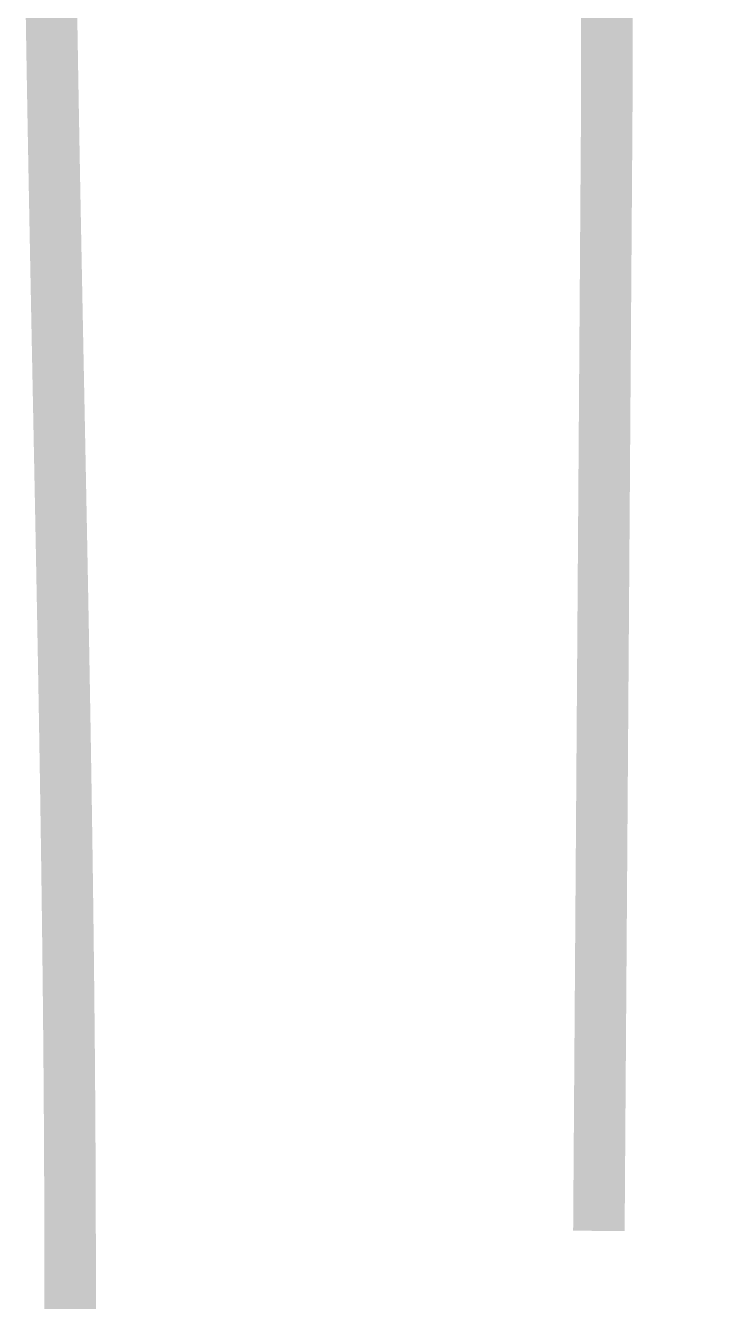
# Model space of a CAD drawing. Header units: inches. Extents: x -1574 to 492, y -294 to 234.
# Drawn here: x -737.935 to -736.224, y -162.835 to -159.74 of the extents above; entities that cross this region are included whole.
import ezdxf

# ---------------------------------------------------------------- set-up
doc = ezdxf.new("R2010")
doc.units = ezdxf.units.IN
doc.header["$MEASUREMENT"] = 0
doc.layers.add('EXTERIOR ELEC EQUIP', color=190, linetype='Continuous')

msp = doc.modelspace()

# ---------------------------------------------------------------- linework, layer by layer
at = {"layer": 'EXTERIOR ELEC EQUIP', "const_width": 0.125}
msp.add_lwpolyline([(-736.28635, -153.48767), (-736.3013, -153.64345), (-736.34724, -154.17675), (-736.38877, -154.7218), (-736.42545, -155.27684), (-736.45683, -155.84012), (-736.48248, -156.40985), (-736.50196, -156.98429), (-736.51482, -157.56166), (-736.52114, -158.14156), (-736.52305, -158.72895), (-736.5232, -159.33015), (-736.52423, -159.95148), (-736.54331, -162.66378)], dxfattribs=at)
at = {"layer": 'EXTERIOR ELEC EQUIP', "color": 60, "const_width": 0.125}
msp.add_lwpolyline([(-737.827, -162.89772), (-737.827, -162.89611), (-737.82699, -162.8945), (-737.82699, -162.8929), (-737.82699, -162.89129), (-737.82698, -162.88968), (-737.82698, -162.88807), (-737.82698, -162.88646), (-737.82697, -162.88485), (-737.82697, -162.88324), (-737.82697, -162.88163), (-737.82696, -162.88002), (-737.82696, -162.87841), (-737.82696, -162.87681), (-737.82695, -162.8752), (-737.82695, -162.87359), (-737.82695, -162.87198), (-737.82694, -162.87037), (-737.82694, -162.86876), (-737.82694, -162.86715), (-737.82694, -162.86555), (-737.82693, -162.86394), (-737.82693, -162.86233), (-737.82693, -162.86072), (-737.82693, -162.85911), (-737.82692, -162.8575), (-737.82692, -162.8559), (-737.82692, -162.85429), (-737.82692, -162.85268), (-737.82691, -162.85107), (-737.82691, -162.84946), (-737.82691, -162.84786), (-737.82691, -162.84625), (-737.82691, -162.84464), (-737.8269, -162.84303), (-737.8269, -162.84142), (-737.8269, -162.83982), (-737.8269, -162.83821), (-737.8269, -162.8366), (-737.82689, -162.83499), (-737.82689, -162.83338), (-737.82689, -162.83178), (-737.82689, -162.83017), (-737.82689, -162.82856), (-737.82689, -162.82695), (-737.82688, -162.82535), (-737.82688, -162.82374), (-737.82688, -162.82213), (-737.82688, -162.82052), (-737.82688, -162.81892), (-737.82688, -162.81731), (-737.82688, -162.8157), (-737.82687, -162.8141), (-737.82687, -162.81249), (-737.82687, -162.81088), (-737.82687, -162.80927), (-737.82687, -162.80767), (-737.82687, -162.80606), (-737.82687, -162.80445), (-737.82687, -162.80285), (-737.82687, -162.80124), (-737.82687, -162.79963), (-737.82687, -162.79803), (-737.82686, -162.79642), (-737.82686, -162.79481), (-737.82686, -162.79321), (-737.82686, -162.7916), (-737.82686, -162.78999), (-737.82686, -162.78839), (-737.82686, -162.78678), (-737.82686, -162.78517), (-737.82686, -162.78357), (-737.82686, -162.78196), (-737.82686, -162.78035), (-737.82686, -162.77875), (-737.82686, -162.77714), (-737.82686, -162.77554), (-737.82686, -162.77393), (-737.82686, -162.77232), (-737.82686, -162.77072), (-737.82686, -162.76911), (-737.82686, -162.7675), (-737.82686, -162.7659), (-737.82686, -162.76429), (-737.82686, -162.76269), (-737.82686, -162.76108), (-737.82686, -162.75948), (-737.82686, -162.75787), (-737.82686, -162.75626), (-737.82686, -162.75466), (-737.82686, -162.75305), (-737.82687, -162.75145), (-737.82687, -162.74984), (-737.82687, -162.74824), (-737.82687, -162.74663), (-737.82687, -162.74502), (-737.82687, -162.74342), (-737.82687, -162.74181), (-737.82687, -162.74021), (-737.82687, -162.7386), (-737.82687, -162.737), (-737.82687, -162.73539), (-737.82687, -162.73379), (-737.82688, -162.73218), (-737.82688, -162.73058), (-737.82688, -162.72897), (-737.82688, -162.72737), (-737.82688, -162.72576), (-737.82688, -162.72416), (-737.82688, -162.72255), (-737.82689, -162.72095), (-737.82689, -162.71934), (-737.82689, -162.71774), (-737.82689, -162.71613), (-737.82689, -162.71453), (-737.82689, -162.71292), (-737.8269, -162.71132), (-737.8269, -162.70971), (-737.8269, -162.70811), (-737.8269, -162.7065), (-737.8269, -162.7049), (-737.82691, -162.7033), (-737.82691, -162.70169), (-737.82691, -162.70009), (-737.82691, -162.69848), (-737.82691, -162.69688), (-737.82692, -162.69527), (-737.82692, -162.69367), (-737.82692, -162.69207), (-737.82692, -162.69046), (-737.82693, -162.68886), (-737.82693, -162.68725), (-737.82693, -162.68565), (-737.82693, -162.68405), (-737.82694, -162.68244), (-737.82694, -162.68084), (-737.82694, -162.67923), (-737.82694, -162.67763), (-737.82695, -162.67603), (-737.82695, -162.67442), (-737.82695, -162.67282), (-737.82695, -162.67122), (-737.82696, -162.66961), (-737.82696, -162.66801), (-737.82696, -162.6664), (-737.82697, -162.6648), (-737.82697, -162.6632), (-737.82697, -162.66159), (-737.82698, -162.65999), (-737.82698, -162.65839), (-737.82698, -162.65678), (-737.82699, -162.65518), (-737.82699, -162.65358), (-737.82699, -162.65197), (-737.827, -162.65037), (-737.827, -162.64877), (-737.827, -162.64716), (-737.82701, -162.64556), (-737.82701, -162.64396), (-737.82701, -162.64236), (-737.82702, -162.64075), (-737.82702, -162.63915), (-737.82702, -162.63755), (-737.82703, -162.63594), (-737.82703, -162.63434), (-737.82704, -162.63274), (-737.82704, -162.63114), (-737.82704, -162.62953), (-737.82705, -162.62793), (-737.82705, -162.62633), (-737.82706, -162.62473), (-737.82706, -162.62312), (-737.82707, -162.62152), (-737.82707, -162.61992), (-737.82707, -162.61832), (-737.82708, -162.61671), (-737.82708, -162.61511), (-737.82709, -162.61351), (-737.82709, -162.61191), (-737.8271, -162.6103), (-737.8271, -162.6087), (-737.82711, -162.6071), (-737.82711, -162.6055), (-737.82711, -162.6039), (-737.82712, -162.60229), (-737.82712, -162.60069), (-737.82713, -162.59909), (-737.82713, -162.59749), (-737.82714, -162.59589), (-737.82714, -162.59428), (-737.82715, -162.59268), (-737.82715, -162.59108), (-737.82716, -162.58948), (-737.82716, -162.58788), (-737.82717, -162.58628), (-737.82717, -162.58467), (-737.82718, -162.58307), (-737.82718, -162.58147), (-737.82719, -162.57987), (-737.8272, -162.57827), (-737.8272, -162.57667), (-737.82721, -162.57507), (-737.82721, -162.57346), (-737.82722, -162.57186), (-737.82722, -162.57026), (-737.82723, -162.56866), (-737.82723, -162.56706), (-737.82724, -162.56546), (-737.82725, -162.56386), (-737.82725, -162.56226), (-737.82726, -162.56066), (-737.82726, -162.55905), (-737.82727, -162.55745), (-737.82728, -162.55585), (-737.82728, -162.55425), (-737.82729, -162.55265), (-737.82729, -162.55105), (-737.8273, -162.54945), (-737.82731, -162.54785), (-737.82731, -162.54625), (-737.82732, -162.54465), (-737.82732, -162.54305), (-737.82733, -162.54145), (-737.82734, -162.53985), (-737.82734, -162.53824), (-737.82735, -162.53664), (-737.82736, -162.53504), (-737.82736, -162.53344), (-737.82737, -162.53184), (-737.82738, -162.53024), (-737.82738, -162.52864), (-737.82739, -162.52704), (-737.8274, -162.52544), (-737.8274, -162.52384), (-737.82741, -162.52224), (-737.82742, -162.52064), (-737.82742, -162.51904), (-737.82743, -162.51744), (-737.82744, -162.51584), (-737.82745, -162.51424), (-737.82745, -162.51264), (-737.82746, -162.51104), (-737.82747, -162.50944), (-737.82747, -162.50784), (-737.82748, -162.50624), (-737.82749, -162.50464), (-737.8275, -162.50304), (-737.8275, -162.50144), (-737.82751, -162.49984), (-737.82752, -162.49824), (-737.82753, -162.49665), (-737.82753, -162.49505), (-737.82754, -162.49345), (-737.82755, -162.49185), (-737.82756, -162.49025), (-737.82756, -162.48865), (-737.82757, -162.48705), (-737.82758, -162.48545), (-737.82759, -162.48385), (-737.82759, -162.48225), (-737.8276, -162.48065), (-737.82761, -162.47905), (-737.82762, -162.47745), (-737.82763, -162.47585), (-737.82763, -162.47426), (-737.82764, -162.47266), (-737.82765, -162.47106), (-737.82766, -162.46946), (-737.82767, -162.46786), (-737.82768, -162.46626), (-737.82768, -162.46466), (-737.82769, -162.46306), (-737.8277, -162.46147), (-737.82771, -162.45987), (-737.82772, -162.45827), (-737.82773, -162.45667), (-737.82773, -162.45507), (-737.82774, -162.45347), (-737.82775, -162.45187), (-737.82776, -162.45028), (-737.82777, -162.44868), (-737.82778, -162.44708), (-737.82779, -162.44548), (-737.82779, -162.44388), (-737.8278, -162.44228), (-737.82781, -162.44069), (-737.82782, -162.43909), (-737.82783, -162.43749), (-737.82784, -162.43589), (-737.82785, -162.43429), (-737.82786, -162.43269), (-737.82787, -162.4311), (-737.82788, -162.4295), (-737.82789, -162.4279), (-737.82789, -162.4263), (-737.8279, -162.42471), (-737.82791, -162.42311), (-737.82792, -162.42151), (-737.82793, -162.41991), (-737.82794, -162.41831), (-737.82795, -162.41672), (-737.82796, -162.41512), (-737.82797, -162.41352), (-737.82798, -162.41192), (-737.82799, -162.41033), (-737.828, -162.40873), (-737.82801, -162.40713), (-737.82802, -162.40553), (-737.82803, -162.40394), (-737.82804, -162.40234), (-737.82805, -162.40074), (-737.82806, -162.39914), (-737.82807, -162.39755), (-737.82808, -162.39595), (-737.82809, -162.39435), (-737.8281, -162.39276), (-737.82811, -162.39116), (-737.82812, -162.38956), (-737.82813, -162.38796), (-737.82814, -162.38637), (-737.82815, -162.38477), (-737.82816, -162.38317), (-737.82817, -162.38158), (-737.82818, -162.37998), (-737.82819, -162.37838), (-737.8282, -162.37679), (-737.82821, -162.37519), (-737.82822, -162.37359), (-737.82823, -162.372), (-737.82824, -162.3704), (-737.82825, -162.3688), (-737.82826, -162.36721), (-737.82827, -162.36561), (-737.82828, -162.36401), (-737.82829, -162.36242), (-737.82831, -162.36082), (-737.82832, -162.35923), (-737.82833, -162.35763), (-737.82834, -162.35603), (-737.82835, -162.35444), (-737.82836, -162.35284), (-737.82837, -162.35124), (-737.82838, -162.34965), (-737.82839, -162.34805), (-737.8284, -162.34646), (-737.82842, -162.34486), (-737.82843, -162.34326), (-737.82844, -162.34167), (-737.82845, -162.34007), (-737.82846, -162.33848), (-737.82847, -162.33688), (-737.82848, -162.33528), (-737.82849, -162.33369), (-737.82851, -162.33209), (-737.82852, -162.3305), (-737.82853, -162.3289), (-737.82854, -162.32731), (-737.82855, -162.32571), (-737.82856, -162.32411), (-737.82858, -162.32252), (-737.82859, -162.32092), (-737.8286, -162.31933), (-737.82861, -162.31773), (-737.82862, -162.31614), (-737.82863, -162.31454), (-737.82865, -162.31295), (-737.82866, -162.31135), (-737.82867, -162.30976), (-737.82868, -162.30816), (-737.82869, -162.30657), (-737.82871, -162.30497), (-737.82872, -162.30338), (-737.82873, -162.30178), (-737.82874, -162.30019), (-737.82876, -162.29859), (-737.82877, -162.297), (-737.82878, -162.2954), (-737.82879, -162.29381), (-737.8288, -162.29221), (-737.82882, -162.29062), (-737.82883, -162.28902), (-737.82884, -162.28743), (-737.82885, -162.28583), (-737.82887, -162.28424), (-737.82888, -162.28264), (-737.82889, -162.28105), (-737.82891, -162.27945), (-737.82892, -162.27786), (-737.82893, -162.27626), (-737.82894, -162.27467), (-737.82896, -162.27308), (-737.82897, -162.27148), (-737.82898, -162.26989), (-737.82899, -162.26829), (-737.82901, -162.2667), (-737.82902, -162.2651), (-737.82903, -162.26351), (-737.82905, -162.26192), (-737.82906, -162.26032), (-737.82907, -162.25873), (-737.82909, -162.25713), (-737.8291, -162.25554), (-737.82911, -162.25395), (-737.82913, -162.25235), (-737.82914, -162.25076), (-737.82915, -162.24916), (-737.82917, -162.24757), (-737.82918, -162.24598), (-737.82919, -162.24438), (-737.82921, -162.24279), (-737.82922, -162.24119), (-737.82923, -162.2396), (-737.82925, -162.23801), (-737.82926, -162.23641), (-737.82927, -162.23482), (-737.82929, -162.23323), (-737.8293, -162.23163), (-737.82932, -162.23004), (-737.82933, -162.22845), (-737.82934, -162.22685), (-737.82936, -162.22526), (-737.82937, -162.22367), (-737.82938, -162.22207), (-737.8294, -162.22048), (-737.82941, -162.21889), (-737.82943, -162.21729), (-737.82944, -162.2157), (-737.82945, -162.21411), (-737.82947, -162.21251), (-737.82948, -162.21092), (-737.8295, -162.20933), (-737.82951, -162.20773), (-737.82953, -162.20614), (-737.82954, -162.20455), (-737.82955, -162.20296), (-737.82957, -162.20136), (-737.82958, -162.19977), (-737.8296, -162.19818), (-737.82961, -162.19658), (-737.82963, -162.19499), (-737.82964, -162.1934), (-737.82966, -162.19181), (-737.82967, -162.19021), (-737.82968, -162.18862), (-737.8297, -162.18703), (-737.82971, -162.18544), (-737.82973, -162.18384), (-737.82974, -162.18225), (-737.82976, -162.18066), (-737.82977, -162.17907), (-737.82979, -162.17747), (-737.8298, -162.17588), (-737.82982, -162.17429), (-737.82983, -162.1727), (-737.82985, -162.17111), (-737.82986, -162.16951), (-737.82988, -162.16792), (-737.82989, -162.16633), (-737.82991, -162.16474), (-737.82992, -162.16315), (-737.82994, -162.16155), (-737.82995, -162.15996), (-737.82997, -162.15837), (-737.82998, -162.15678), (-737.83, -162.15519), (-737.83002, -162.15359), (-737.83003, -162.152), (-737.83005, -162.15041), (-737.83006, -162.14882), (-737.83008, -162.14723), (-737.83009, -162.14564), (-737.83011, -162.14404), (-737.83012, -162.14245), (-737.83014, -162.14086), (-737.83016, -162.13927), (-737.83017, -162.13768), (-737.83019, -162.13609), (-737.8302, -162.13449), (-737.83022, -162.1329), (-737.83023, -162.13131), (-737.83025, -162.12972), (-737.83027, -162.12813), (-737.83028, -162.12654), (-737.8303, -162.12495), (-737.83031, -162.12336), (-737.83033, -162.12177), (-737.83035, -162.12017), (-737.83036, -162.11858), (-737.83038, -162.11699), (-737.83039, -162.1154), (-737.83041, -162.11381), (-737.83043, -162.11222), (-737.83044, -162.11063), (-737.83046, -162.10904), (-737.83048, -162.10745), (-737.83049, -162.10586), (-737.83051, -162.10427), (-737.83052, -162.10267), (-737.83054, -162.10108), (-737.83056, -162.09949), (-737.83057, -162.0979), (-737.83059, -162.09631), (-737.83061, -162.09472), (-737.83062, -162.09313), (-737.83064, -162.09154), (-737.83066, -162.08995), (-737.83067, -162.08836), (-737.83069, -162.08677), (-737.83071, -162.08518), (-737.83072, -162.08359), (-737.83074, -162.082), (-737.83076, -162.08041), (-737.83077, -162.07882), (-737.83079, -162.07723), (-737.83081, -162.07564), (-737.83083, -162.07405), (-737.83084, -162.07246), (-737.83086, -162.07087), (-737.83088, -162.06928), (-737.83089, -162.06769), (-737.83091, -162.0661), (-737.83093, -162.06451), (-737.83094, -162.06292), (-737.83096, -162.06133), (-737.83098, -162.05974), (-737.831, -162.05815), (-737.83101, -162.05656), (-737.83103, -162.05497), (-737.83105, -162.05338), (-737.83107, -162.05179), (-737.83108, -162.0502), (-737.8311, -162.04861), (-737.83112, -162.04702), (-737.83114, -162.04543), (-737.83115, -162.04384), (-737.83117, -162.04225), (-737.83119, -162.04066), (-737.83121, -162.03907), (-737.83122, -162.03748), (-737.83124, -162.0359), (-737.83126, -162.03431), (-737.83128, -162.03272), (-737.8313, -162.03113), (-737.83131, -162.02954), (-737.83133, -162.02795), (-737.83135, -162.02636), (-737.83137, -162.02477), (-737.83138, -162.02318), (-737.8314, -162.02159), (-737.83142, -162.02), (-737.83144, -162.01842), (-737.83146, -162.01683), (-737.83147, -162.01524), (-737.83149, -162.01365), (-737.83151, -162.01206), (-737.83153, -162.01047), (-737.83155, -162.00888), (-737.83157, -162.00729), (-737.83158, -162.0057), (-737.8316, -162.00412), (-737.83162, -162.00253), (-737.83164, -162.00094), (-737.83166, -161.99935), (-737.83168, -161.99776), (-737.83169, -161.99617), (-737.83171, -161.99459), (-737.83173, -161.993), (-737.83175, -161.99141), (-737.83177, -161.98982), (-737.83179, -161.98823), (-737.83181, -161.98664), (-737.83182, -161.98506), (-737.83184, -161.98347), (-737.83186, -161.98188), (-737.83188, -161.98029), (-737.8319, -161.9787), (-737.83192, -161.97711), (-737.83194, -161.97553), (-737.83196, -161.97394), (-737.83197, -161.97235), (-737.83199, -161.97076), (-737.83201, -161.96917), (-737.83203, -161.96759), (-737.83205, -161.966), (-737.83207, -161.96441), (-737.83209, -161.96282), (-737.83211, -161.96124), (-737.83213, -161.95965), (-737.83215, -161.95806), (-737.83217, -161.95647), (-737.83218, -161.95489), (-737.8322, -161.9533), (-737.83222, -161.95171), (-737.83224, -161.95012), (-737.83226, -161.94853), (-737.83228, -161.94695), (-737.8323, -161.94536), (-737.83232, -161.94377), (-737.83234, -161.94219), (-737.83236, -161.9406), (-737.83238, -161.93901), (-737.8324, -161.93742), (-737.83242, -161.93584), (-737.83244, -161.93425), (-737.83246, -161.93266), (-737.83248, -161.93107), (-737.8325, -161.92949), (-737.83252, -161.9279), (-737.83254, -161.92631), (-737.83256, -161.92473), (-737.83258, -161.92314), (-737.83259, -161.92155), (-737.83261, -161.91997), (-737.83263, -161.91838), (-737.83265, -161.91679), (-737.83267, -161.91521), (-737.83269, -161.91362), (-737.83271, -161.91203), (-737.83273, -161.91045), (-737.83275, -161.90886), (-737.83277, -161.90727), (-737.83279, -161.90569), (-737.83281, -161.9041), (-737.83283, -161.90251), (-737.83286, -161.90093), (-737.83288, -161.89934), (-737.8329, -161.89775), (-737.83292, -161.89617), (-737.83294, -161.89458), (-737.83296, -161.89299), (-737.83298, -161.89141), (-737.833, -161.88982), (-737.83302, -161.88823), (-737.83304, -161.88665), (-737.83306, -161.88506), (-737.83308, -161.88348), (-737.8331, -161.88189), (-737.83312, -161.8803), (-737.83314, -161.87872), (-737.83316, -161.87713), (-737.83318, -161.87555), (-737.8332, -161.87396), (-737.83322, -161.87237), (-737.83324, -161.87079), (-737.83326, -161.8692), (-737.83328, -161.86762), (-737.83331, -161.86603), (-737.83333, -161.86444), (-737.83335, -161.86286), (-737.83337, -161.86127), (-737.83339, -161.85969), (-737.83341, -161.8581), (-737.83343, -161.85652), (-737.83345, -161.85493), (-737.83347, -161.85335), (-737.83349, -161.85176), (-737.83351, -161.85017), (-737.83354, -161.84859), (-737.83356, -161.847), (-737.83358, -161.84542), (-737.8336, -161.84383), (-737.83362, -161.84225), (-737.83364, -161.84066), (-737.83366, -161.83908), (-737.83368, -161.83749), (-737.83371, -161.83591), (-737.83373, -161.83432), (-737.83375, -161.83274), (-737.83377, -161.83115), (-737.83379, -161.82957), (-737.83381, -161.82798), (-737.83383, -161.8264), (-737.83386, -161.82481), (-737.83388, -161.82323), (-737.8339, -161.82164), (-737.83392, -161.82006), (-737.83394, -161.81847), (-737.83396, -161.81689), (-737.83398, -161.8153), (-737.83401, -161.81372), (-737.83403, -161.81213), (-737.83405, -161.81055), (-737.83407, -161.80896), (-737.83409, -161.80738), (-737.83411, -161.80579), (-737.83414, -161.80421), (-737.83416, -161.80262), (-737.83418, -161.80104), (-737.8342, -161.79946), (-737.83422, -161.79787), (-737.83425, -161.79629), (-737.83427, -161.7947), (-737.83429, -161.79312), (-737.83431, -161.79153), (-737.83433, -161.78995), (-737.83436, -161.78837), (-737.83438, -161.78678), (-737.8344, -161.7852), (-737.83442, -161.78361), (-737.83444, -161.78203), (-737.83447, -161.78044), (-737.83449, -161.77886), (-737.83451, -161.77728), (-737.83453, -161.77569), (-737.83455, -161.77411), (-737.83458, -161.77252), (-737.8346, -161.77094), (-737.83462, -161.76936), (-737.83464, -161.76777), (-737.83467, -161.76619), (-737.83469, -161.76461), (-737.83471, -161.76302), (-737.83473, -161.76144), (-737.83476, -161.75985), (-737.83478, -161.75827), (-737.8348, -161.75669), (-737.83482, -161.7551), (-737.83485, -161.75352), (-737.83487, -161.75194), (-737.83489, -161.75035), (-737.83491, -161.74877), (-737.83494, -161.74719), (-737.83496, -161.7456), (-737.83498, -161.74402), (-737.83501, -161.74244), (-737.83503, -161.74085), (-737.83505, -161.73927), (-737.83507, -161.73769), (-737.8351, -161.7361), (-737.83512, -161.73452), (-737.83514, -161.73294), (-737.83517, -161.73135), (-737.83519, -161.72977), (-737.83521, -161.72819), (-737.83523, -161.7266), (-737.83526, -161.72502), (-737.83528, -161.72344), (-737.8353, -161.72185), (-737.83533, -161.72027), (-737.83535, -161.71869), (-737.83537, -161.71711), (-737.8354, -161.71552), (-737.83542, -161.71394), (-737.83544, -161.71236), (-737.83547, -161.71077), (-737.83549, -161.70919), (-737.83551, -161.70761), (-737.83554, -161.70603), (-737.83556, -161.70444), (-737.83558, -161.70286), (-737.83561, -161.70128), (-737.83563, -161.6997), (-737.83565, -161.69811), (-737.83568, -161.69653), (-737.8357, -161.69495), (-737.83572, -161.69337), (-737.83575, -161.69178), (-737.83577, -161.6902), (-737.83579, -161.68862), (-737.83582, -161.68704), (-737.83584, -161.68545), (-737.83586, -161.68387), (-737.83589, -161.68229), (-737.83591, -161.68071), (-737.83593, -161.67913), (-737.83596, -161.67754), (-737.83598, -161.67596), (-737.83601, -161.67438), (-737.83603, -161.6728), (-737.83605, -161.67122), (-737.83608, -161.66963), (-737.8361, -161.66805), (-737.83612, -161.66647), (-737.83615, -161.66489), (-737.83617, -161.66331), (-737.8362, -161.66172), (-737.83622, -161.66014), (-737.83624, -161.65856), (-737.83627, -161.65698), (-737.83629, -161.6554), (-737.83632, -161.65382), (-737.83634, -161.65223), (-737.83636, -161.65065), (-737.83639, -161.64907), (-737.83641, -161.64749), (-737.83644, -161.64591), (-737.83646, -161.64433), (-737.83649, -161.64275), (-737.83651, -161.64116), (-737.83653, -161.63958), (-737.83656, -161.638), (-737.83658, -161.63642), (-737.83661, -161.63484), (-737.83663, -161.63326), (-737.83666, -161.63168), (-737.83668, -161.6301), (-737.8367, -161.62851), (-737.83673, -161.62693), (-737.83675, -161.62535), (-737.83678, -161.62377), (-737.8368, -161.62219), (-737.83683, -161.62061), (-737.83685, -161.61903), (-737.83688, -161.61745), (-737.8369, -161.61587), (-737.83692, -161.61428), (-737.83695, -161.6127), (-737.83697, -161.61112), (-737.837, -161.60954), (-737.83702, -161.60796), (-737.83705, -161.60638), (-737.83707, -161.6048), (-737.8371, -161.60322), (-737.83712, -161.60164), (-737.83715, -161.60006), (-737.83717, -161.59848), (-737.8372, -161.5969), (-737.83722, -161.59532), (-737.83725, -161.59374), (-737.83727, -161.59216), (-737.8373, -161.59057), (-737.83732, -161.58899), (-737.83735, -161.58741), (-737.83737, -161.58583), (-737.8374, -161.58425), (-737.83742, -161.58267), (-737.83745, -161.58109), (-737.83747, -161.57951), (-737.8375, -161.57793), (-737.83752, -161.57635), (-737.83755, -161.57477), (-737.83757, -161.57319), (-737.8376, -161.57161), (-737.83762, -161.57003), (-737.83765, -161.56845), (-737.83767, -161.56687), (-737.8377, -161.56529), (-737.83772, -161.56371), (-737.83775, -161.56213), (-737.83777, -161.56055), (-737.8378, -161.55897), (-737.83782, -161.55739), (-737.83785, -161.55581), (-737.83787, -161.55423), (-737.8379, -161.55265), (-737.83792, -161.55107), (-737.83795, -161.54949), (-737.83798, -161.54791), (-737.838, -161.54633), (-737.83803, -161.54475), (-737.83805, -161.54317), (-737.83808, -161.54159), (-737.8381, -161.54002), (-737.83813, -161.53844), (-737.83815, -161.53686), (-737.83818, -161.53528), (-737.83821, -161.5337), (-737.83823, -161.53212), (-737.83826, -161.53054), (-737.83828, -161.52896), (-737.83831, -161.52738), (-737.83833, -161.5258), (-737.83836, -161.52422), (-737.83839, -161.52264), (-737.83841, -161.52106), (-737.83844, -161.51948), (-737.83846, -161.51791), (-737.83849, -161.51633), (-737.83851, -161.51475), (-737.83854, -161.51317), (-737.83857, -161.51159), (-737.83859, -161.51001), (-737.83862, -161.50843), (-737.83864, -161.50685), (-737.83867, -161.50527), (-737.8387, -161.50369), (-737.83872, -161.50212), (-737.83875, -161.50054), (-737.83877, -161.49896), (-737.8388, -161.49738), (-737.83883, -161.4958), (-737.83885, -161.49422), (-737.83888, -161.49264), (-737.8389, -161.49106), (-737.83893, -161.48949), (-737.83896, -161.48791), (-737.83898, -161.48633), (-737.83901, -161.48475), (-737.83903, -161.48317), (-737.83906, -161.48159), (-737.83909, -161.48001), (-737.83911, -161.47844), (-737.83914, -161.47686), (-737.83917, -161.47528), (-737.83919, -161.4737), (-737.83922, -161.47212), (-737.83925, -161.47054), (-737.83927, -161.46897), (-737.8393, -161.46739), (-737.83932, -161.46581), (-737.83935, -161.46423), (-737.83938, -161.46265), (-737.8394, -161.46108), (-737.83943, -161.4595), (-737.83946, -161.45792), (-737.83948, -161.45634), (-737.83951, -161.45476), (-737.83954, -161.45319), (-737.83956, -161.45161), (-737.83959, -161.45003), (-737.83962, -161.44845), (-737.83964, -161.44687), (-737.83967, -161.4453), (-737.8397, -161.44372), (-737.83972, -161.44214), (-737.83975, -161.44056), (-737.83978, -161.43899), (-737.8398, -161.43741), (-737.83983, -161.43583), (-737.83986, -161.43425), (-737.83988, -161.43268), (-737.83991, -161.4311), (-737.83994, -161.42952), (-737.83996, -161.42794), (-737.83999, -161.42637), (-737.84002, -161.42479), (-737.84004, -161.42321), (-737.84007, -161.42163), (-737.8401, -161.42006), (-737.84013, -161.41848), (-737.84015, -161.4169), (-737.84018, -161.41532), (-737.84021, -161.41375), (-737.84023, -161.41217), (-737.84026, -161.41059), (-737.84029, -161.40901), (-737.84031, -161.40744), (-737.84034, -161.40586), (-737.84037, -161.40428), (-737.8404, -161.40271), (-737.84042, -161.40113), (-737.84045, -161.39955), (-737.84048, -161.39798), (-737.8405, -161.3964), (-737.84053, -161.39482), (-737.84056, -161.39324), (-737.84059, -161.39167), (-737.84061, -161.39009), (-737.84064, -161.38851), (-737.84067, -161.38694), (-737.84069, -161.38536), (-737.84072, -161.38378), (-737.84075, -161.38221), (-737.84078, -161.38063), (-737.8408, -161.37905), (-737.84083, -161.37748), (-737.84086, -161.3759), (-737.84089, -161.37432), (-737.84091, -161.37275), (-737.84094, -161.37117), (-737.84097, -161.36959), (-737.841, -161.36802), (-737.84102, -161.36644), (-737.84105, -161.36487), (-737.84108, -161.36329), (-737.84111, -161.36171), (-737.84113, -161.36014), (-737.84116, -161.35856), (-737.84119, -161.35698), (-737.84122, -161.35541), (-737.84124, -161.35383), (-737.84127, -161.35226), (-737.8413, -161.35068), (-737.84133, -161.3491), (-737.84135, -161.34753), (-737.84138, -161.34595), (-737.84141, -161.34438), (-737.84144, -161.3428), (-737.84147, -161.34122), (-737.84149, -161.33965), (-737.84152, -161.33807), (-737.84155, -161.3365), (-737.84158, -161.33492), (-737.8416, -161.33334), (-737.84163, -161.33177), (-737.84166, -161.33019), (-737.84169, -161.32862), (-737.84172, -161.32704), (-737.84174, -161.32546), (-737.84177, -161.32389), (-737.8418, -161.32231), (-737.84183, -161.32074), (-737.84186, -161.31916), (-737.84188, -161.31759), (-737.84191, -161.31601), (-737.84194, -161.31444), (-737.84197, -161.31286), (-737.842, -161.31128), (-737.84202, -161.30971), (-737.84205, -161.30813), (-737.84208, -161.30656), (-737.84211, -161.30498), (-737.84214, -161.30341), (-737.84216, -161.30183), (-737.84219, -161.30026), (-737.84222, -161.29868), (-737.84225, -161.29711), (-737.84228, -161.29553), (-737.8423, -161.29396), (-737.84233, -161.29238), (-737.84236, -161.29081), (-737.84239, -161.28923), (-737.84242, -161.28766), (-737.84245, -161.28608), (-737.84247, -161.28451), (-737.8425, -161.28293), (-737.84253, -161.28136), (-737.84256, -161.27978), (-737.84259, -161.27821), (-737.84262, -161.27663), (-737.84264, -161.27506), (-737.84267, -161.27348), (-737.8427, -161.27191), (-737.84273, -161.27033), (-737.84276, -161.26876), (-737.84279, -161.26718), (-737.84281, -161.26561), (-737.84284, -161.26403), (-737.84287, -161.26246), (-737.8429, -161.26088), (-737.84293, -161.25931), (-737.84296, -161.25774), (-737.84298, -161.25616), (-737.84301, -161.25459), (-737.84304, -161.25301), (-737.84307, -161.25144), (-737.8431, -161.24986), (-737.84313, -161.24829), (-737.84316, -161.24671), (-737.84318, -161.24514), (-737.84321, -161.24357), (-737.84324, -161.24199), (-737.84327, -161.24042), (-737.8433, -161.23884), (-737.84333, -161.23727), (-737.84336, -161.23569), (-737.84338, -161.23412), (-737.84341, -161.23255), (-737.84344, -161.23097), (-737.84347, -161.2294), (-737.8435, -161.22782), (-737.84353, -161.22625), (-737.84356, -161.22468), (-737.84359, -161.2231), (-737.84361, -161.22153), (-737.84364, -161.21995), (-737.84367, -161.21838), (-737.8437, -161.21681), (-737.84373, -161.21523), (-737.84376, -161.21366), (-737.84379, -161.21208), (-737.84382, -161.21051), (-737.84385, -161.20894), (-737.84387, -161.20736), (-737.8439, -161.20579), (-737.84393, -161.20422), (-737.84396, -161.20264), (-737.84399, -161.20107), (-737.84402, -161.1995), (-737.84405, -161.19792), (-737.84408, -161.19635), (-737.84411, -161.19477), (-737.84414, -161.1932), (-737.84416, -161.19163), (-737.84419, -161.19005), (-737.84422, -161.18848), (-737.84425, -161.18691), (-737.84428, -161.18533), (-737.84431, -161.18376), (-737.84434, -161.18219), (-737.84437, -161.18061), (-737.8444, -161.17904), (-737.84443, -161.17747), (-737.84445, -161.1759), (-737.84448, -161.17432), (-737.84451, -161.17275), (-737.84454, -161.17118), (-737.84457, -161.1696), (-737.8446, -161.16803), (-737.84463, -161.16646), (-737.84466, -161.16488), (-737.84469, -161.16331), (-737.84472, -161.16174), (-737.84475, -161.16016), (-737.84478, -161.15859), (-737.84481, -161.15702), (-737.84483, -161.15545), (-737.84486, -161.15387), (-737.84489, -161.1523), (-737.84492, -161.15073), (-737.84495, -161.14915), (-737.84498, -161.14758), (-737.84501, -161.14601), (-737.84504, -161.14444), (-737.84507, -161.14286), (-737.8451, -161.14129), (-737.84513, -161.13972), (-737.84516, -161.13815), (-737.84519, -161.13657), (-737.84522, -161.135), (-737.84525, -161.13343), (-737.84528, -161.13186), (-737.8453, -161.13028), (-737.84533, -161.12871), (-737.84536, -161.12714), (-737.84539, -161.12557), (-737.84542, -161.12399), (-737.84545, -161.12242), (-737.84548, -161.12085), (-737.84551, -161.11928), (-737.84554, -161.11771), (-737.84557, -161.11613), (-737.8456, -161.11456), (-737.84563, -161.11299), (-737.84566, -161.11142), (-737.84569, -161.10984), (-737.84572, -161.10827), (-737.84575, -161.1067), (-737.84578, -161.10513), (-737.84581, -161.10356), (-737.84584, -161.10198), (-737.84587, -161.10041), (-737.8459, -161.09884), (-737.84593, -161.09727), (-737.84596, -161.0957), (-737.84599, -161.09412), (-737.84601, -161.09255), (-737.84604, -161.09098), (-737.84607, -161.08941), (-737.8461, -161.08784), (-737.84613, -161.08627), (-737.84616, -161.08469), (-737.84619, -161.08312), (-737.84622, -161.08155), (-737.84625, -161.07998), (-737.84628, -161.07841), (-737.84631, -161.07684), (-737.84634, -161.07526), (-737.84637, -161.07369), (-737.8464, -161.07212), (-737.84643, -161.07055), (-737.84646, -161.06898), (-737.84649, -161.06741), (-737.84652, -161.06584), (-737.84655, -161.06426), (-737.84658, -161.06269), (-737.84661, -161.06112), (-737.84664, -161.05955), (-737.84667, -161.05798), (-737.8467, -161.05641), (-737.84673, -161.05484), (-737.84676, -161.05327), (-737.84679, -161.05169), (-737.84682, -161.05012), (-737.84685, -161.04855), (-737.84688, -161.04698), (-737.84691, -161.04541), (-737.84694, -161.04384), (-737.84697, -161.04227), (-737.847, -161.0407), (-737.84703, -161.03913), (-737.84706, -161.03755), (-737.84709, -161.03598), (-737.84712, -161.03441), (-737.84715, -161.03284), (-737.84718, -161.03127), (-737.84721, -161.0297), (-737.84724, -161.02813), (-737.84727, -161.02656), (-737.8473, -161.02499), (-737.84733, -161.02342), (-737.84736, -161.02185), (-737.84739, -161.02028), (-737.84742, -161.01871), (-737.84745, -161.01713), (-737.84748, -161.01556), (-737.84751, -161.01399), (-737.84754, -161.01242), (-737.84757, -161.01085), (-737.8476, -161.00928), (-737.84763, -161.00771), (-737.84766, -161.00614), (-737.84769, -161.00457), (-737.84772, -161.003), (-737.84775, -161.00143), (-737.84778, -160.99986), (-737.84781, -160.99829), (-737.84784, -160.99672), (-737.84787, -160.99515), (-737.8479, -160.99358), (-737.84793, -160.99201), (-737.84796, -160.99044), (-737.848, -160.98887), (-737.84803, -160.9873), (-737.84806, -160.98573), (-737.84809, -160.98416), (-737.84812, -160.98259), (-737.84815, -160.98102), (-737.84818, -160.97945), (-737.84821, -160.97788), (-737.84824, -160.97631), (-737.84827, -160.97474), (-737.8483, -160.97317), (-737.84833, -160.9716), (-737.84836, -160.97003), (-737.84839, -160.96846), (-737.84842, -160.96689), (-737.84845, -160.96532), (-737.84848, -160.96375), (-737.84851, -160.96218), (-737.84854, -160.96061), (-737.84857, -160.95904), (-737.8486, -160.95747), (-737.84863, -160.9559), (-737.84866, -160.95433), (-737.84869, -160.95276), (-737.84872, -160.95119), (-737.84875, -160.94962), (-737.84878, -160.94805), (-737.84882, -160.94648), (-737.84885, -160.94491), (-737.84888, -160.94334), (-737.84891, -160.94177), (-737.84894, -160.9402), (-737.84897, -160.93863), (-737.849, -160.93706), (-737.84903, -160.93549), (-737.84906, -160.93393), (-737.84909, -160.93236), (-737.84912, -160.93079), (-737.84915, -160.92922), (-737.84918, -160.92765), (-737.84921, -160.92608), (-737.84924, -160.92451), (-737.84927, -160.92294), (-737.8493, -160.92137), (-737.84933, -160.9198), (-737.84936, -160.91823), (-737.8494, -160.91666), (-737.84943, -160.91509), (-737.84946, -160.91353), (-737.84949, -160.91196), (-737.84952, -160.91039), (-737.84955, -160.90882), (-737.84958, -160.90725), (-737.84961, -160.90568), (-737.84964, -160.90411), (-737.84967, -160.90254), (-737.8497, -160.90097), (-737.84973, -160.89941), (-737.84976, -160.89784), (-737.84979, -160.89627), (-737.84982, -160.8947), (-737.84985, -160.89313), (-737.84989, -160.89156), (-737.84992, -160.88999), (-737.84995, -160.88842), (-737.84998, -160.88686), (-737.85001, -160.88529), (-737.85004, -160.88372), (-737.85007, -160.88215), (-737.8501, -160.88058), (-737.85013, -160.87901), (-737.85016, -160.87744), (-737.85019, -160.87588), (-737.85022, -160.87431), (-737.85025, -160.87274), (-737.85028, -160.87117), (-737.85032, -160.8696), (-737.85035, -160.86803), (-737.85038, -160.86646), (-737.85041, -160.8649), (-737.85044, -160.86333), (-737.85047, -160.86176), (-737.8505, -160.86019), (-737.85053, -160.85862), (-737.85056, -160.85706), (-737.85059, -160.85549), (-737.85062, -160.85392), (-737.85065, -160.85235), (-737.85068, -160.85078), (-737.85072, -160.84921), (-737.85075, -160.84765), (-737.85078, -160.84608), (-737.85081, -160.84451), (-737.85084, -160.84294), (-737.85087, -160.84137), (-737.8509, -160.83981), (-737.85093, -160.83824), (-737.85096, -160.83667), (-737.85099, -160.8351), (-737.85102, -160.83353), (-737.85105, -160.83197), (-737.85109, -160.8304), (-737.85112, -160.82883), (-737.85115, -160.82726), (-737.85118, -160.8257), (-737.85121, -160.82413), (-737.85124, -160.82256), (-737.85127, -160.82099), (-737.8513, -160.81942), (-737.85133, -160.81786), (-737.85136, -160.81629), (-737.85139, -160.81472), (-737.85142, -160.81315), (-737.85146, -160.81159), (-737.85149, -160.81002), (-737.85152, -160.80845), (-737.85155, -160.80688), (-737.85158, -160.80532), (-737.85161, -160.80375), (-737.85164, -160.80218), (-737.85167, -160.80061), (-737.8517, -160.79905), (-737.85173, -160.79748), (-737.85176, -160.79591), (-737.8518, -160.79435), (-737.85183, -160.79278), (-737.85186, -160.79121), (-737.85189, -160.78964), (-737.85192, -160.78808), (-737.85195, -160.78651), (-737.85198, -160.78494), (-737.85201, -160.78337), (-737.85204, -160.78181), (-737.85207, -160.78024), (-737.85211, -160.77867), (-737.85214, -160.77711), (-737.85217, -160.77554), (-737.8522, -160.77397), (-737.85223, -160.77241), (-737.85226, -160.77084), (-737.85229, -160.76927), (-737.85232, -160.7677), (-737.85235, -160.76614), (-737.85238, -160.76457), (-737.85242, -160.763), (-737.85245, -160.76144), (-737.85248, -160.75987), (-737.85251, -160.7583), (-737.85254, -160.75674), (-737.85257, -160.75517), (-737.8526, -160.7536), (-737.85263, -160.75204), (-737.85266, -160.75047), (-737.85269, -160.7489), (-737.85273, -160.74734), (-737.85276, -160.74577), (-737.85279, -160.7442), (-737.85282, -160.74264), (-737.85285, -160.74107), (-737.85288, -160.7395), (-737.85291, -160.73794), (-737.85294, -160.73637), (-737.85297, -160.7348), (-737.853, -160.73324), (-737.85304, -160.73167), (-737.85307, -160.7301), (-737.8531, -160.72854), (-737.85313, -160.72697), (-737.85316, -160.72541), (-737.85319, -160.72384), (-737.85322, -160.72227), (-737.85325, -160.72071), (-737.85328, -160.71914), (-737.85331, -160.71757), (-737.85335, -160.71601), (-737.85338, -160.71444), (-737.85341, -160.71288), (-737.85344, -160.71131), (-737.85347, -160.70974), (-737.8535, -160.70818), (-737.85353, -160.70661), (-737.85356, -160.70505), (-737.85359, -160.70348), (-737.85363, -160.70191), (-737.85366, -160.70035), (-737.85369, -160.69878), (-737.85372, -160.69722), (-737.85375, -160.69565), (-737.85378, -160.69408), (-737.85381, -160.69252), (-737.85384, -160.69095), (-737.85387, -160.68939), (-737.85391, -160.68782), (-737.85394, -160.68625), (-737.85397, -160.68469), (-737.854, -160.68312), (-737.85403, -160.68156), (-737.85406, -160.67999), (-737.85409, -160.67843), (-737.85412, -160.67686), (-737.85415, -160.67529), (-737.85418, -160.67373), (-737.85422, -160.67216), (-737.85425, -160.6706), (-737.85428, -160.66903), (-737.85431, -160.66747), (-737.85434, -160.6659), (-737.85437, -160.66434), (-737.8544, -160.66277), (-737.85443, -160.6612), (-737.85446, -160.65964), (-737.8545, -160.65807), (-737.85453, -160.65651), (-737.85456, -160.65494), (-737.85459, -160.65338), (-737.85462, -160.65181), (-737.85465, -160.65025), (-737.85468, -160.64868), (-737.85471, -160.64712), (-737.85474, -160.64555), (-737.85478, -160.64399), (-737.85481, -160.64242), (-737.85484, -160.64086), (-737.85487, -160.63929), (-737.8549, -160.63773), (-737.85493, -160.63616), (-737.85496, -160.6346), (-737.85499, -160.63303), (-737.85502, -160.63147), (-737.85505, -160.6299), (-737.85509, -160.62834), (-737.85512, -160.62677), (-737.85515, -160.62521), (-737.85518, -160.62364), (-737.85521, -160.62208), (-737.85524, -160.62051), (-737.85527, -160.61895), (-737.8553, -160.61738), (-737.85533, -160.61582), (-737.85537, -160.61425), (-737.8554, -160.61269), (-737.85543, -160.61112), (-737.85546, -160.60956), (-737.85549, -160.60799), (-737.85552, -160.60643), (-737.85555, -160.60486), (-737.85558, -160.6033), (-737.85561, -160.60173), (-737.85565, -160.60017), (-737.85568, -160.5986), (-737.85571, -160.59704), (-737.85574, -160.59548), (-737.85577, -160.59391), (-737.8558, -160.59235), (-737.85583, -160.59078), (-737.85586, -160.58922), (-737.85589, -160.58765), (-737.85592, -160.58609), (-737.85596, -160.58452), (-737.85599, -160.58296), (-737.85602, -160.5814), (-737.85605, -160.57983), (-737.85608, -160.57827), (-737.85611, -160.5767), (-737.85614, -160.57514), (-737.85617, -160.57357), (-737.8562, -160.57201), (-737.85624, -160.57045), (-737.85627, -160.56888), (-737.8563, -160.56732), (-737.85633, -160.56575), (-737.85636, -160.56419), (-737.85639, -160.56262), (-737.85642, -160.56106), (-737.85645, -160.5595), (-737.85648, -160.55793), (-737.85651, -160.55637), (-737.85655, -160.5548), (-737.85658, -160.55324), (-737.85661, -160.55168), (-737.85664, -160.55011), (-737.85667, -160.54855), (-737.8567, -160.54698), (-737.85673, -160.54542), (-737.85676, -160.54386), (-737.85679, -160.54229), (-737.85682, -160.54073), (-737.85686, -160.53916), (-737.85689, -160.5376), (-737.85692, -160.53604), (-737.85695, -160.53447), (-737.85698, -160.53291), (-737.85701, -160.53135), (-737.85704, -160.52978), (-737.85707, -160.52822), (-737.8571, -160.52665), (-737.85713, -160.52509), (-737.85717, -160.52353), (-737.8572, -160.52196), (-737.85723, -160.5204), (-737.85726, -160.51884), (-737.85729, -160.51727), (-737.85732, -160.51571), (-737.85735, -160.51415), (-737.85738, -160.51258), (-737.85741, -160.51102), (-737.85744, -160.50946), (-737.85748, -160.50789), (-737.85751, -160.50633), (-737.85754, -160.50477), (-737.85757, -160.5032), (-737.8576, -160.50164), (-737.85763, -160.50008), (-737.85766, -160.49851), (-737.85769, -160.49695), (-737.85772, -160.49539), (-737.85775, -160.49382), (-737.85778, -160.49226), (-737.85782, -160.4907), (-737.85785, -160.48913), (-737.85788, -160.48757), (-737.85791, -160.48601), (-737.85794, -160.48444), (-737.85797, -160.48288), (-737.858, -160.48132), (-737.85803, -160.47975), (-737.85806, -160.47819), (-737.85809, -160.47663), (-737.85812, -160.47507), (-737.85815, -160.4735), (-737.85819, -160.47194), (-737.85822, -160.47038), (-737.85825, -160.46881), (-737.85828, -160.46725), (-737.85831, -160.46569), (-737.85834, -160.46412), (-737.85837, -160.46256), (-737.8584, -160.461), (-737.85843, -160.45944), (-737.85846, -160.45787), (-737.85849, -160.45631), (-737.85852, -160.45475), (-737.85856, -160.45319), (-737.85859, -160.45162), (-737.85862, -160.45006), (-737.85865, -160.4485), (-737.85868, -160.44693), (-737.85871, -160.44537), (-737.85874, -160.44381), (-737.85877, -160.44225), (-737.8588, -160.44068), (-737.85883, -160.43912), (-737.85886, -160.43756), (-737.85889, -160.436), (-737.85893, -160.43443), (-737.85896, -160.43287), (-737.85899, -160.43131), (-737.85902, -160.42975), (-737.85905, -160.42818), (-737.85908, -160.42662), (-737.85911, -160.42506), (-737.85914, -160.4235), (-737.85917, -160.42193), (-737.8592, -160.42037), (-737.85923, -160.41881), (-737.85926, -160.41725), (-737.85929, -160.41569), (-737.85932, -160.41412), (-737.85936, -160.41256), (-737.85939, -160.411), (-737.85942, -160.40944), (-737.85945, -160.40787), (-737.85948, -160.40631), (-737.85951, -160.40475), (-737.85954, -160.40319), (-737.85957, -160.40163), (-737.8596, -160.40006), (-737.85963, -160.3985), (-737.85966, -160.39694), (-737.85969, -160.39538), (-737.85972, -160.39382), (-737.85975, -160.39225), (-737.85978, -160.39069), (-737.85981, -160.38913), (-737.85985, -160.38757), (-737.85988, -160.38601), (-737.85991, -160.38444), (-737.85994, -160.38288), (-737.85997, -160.38132), (-737.86, -160.37976), (-737.86003, -160.3782), (-737.86006, -160.37664), (-737.86009, -160.37507), (-737.86012, -160.37351), (-737.86015, -160.37195), (-737.86018, -160.37039), (-737.86021, -160.36883), (-737.86024, -160.36726), (-737.86027, -160.3657), (-737.8603, -160.36414), (-737.86033, -160.36258), (-737.86036, -160.36102), (-737.8604, -160.35946), (-737.86043, -160.3579), (-737.86046, -160.35633), (-737.86049, -160.35477), (-737.86052, -160.35321), (-737.86055, -160.35165), (-737.86058, -160.35009), (-737.86061, -160.34853), (-737.86064, -160.34696), (-737.86067, -160.3454), (-737.8607, -160.34384), (-737.86073, -160.34228), (-737.86076, -160.34072), (-737.86079, -160.33916), (-737.86082, -160.3376), (-737.86085, -160.33604), (-737.86088, -160.33447), (-737.86091, -160.33291), (-737.86094, -160.33135), (-737.86097, -160.32979), (-737.861, -160.32823), (-737.86103, -160.32667), (-737.86106, -160.32511), (-737.86109, -160.32355), (-737.86112, -160.32198), (-737.86116, -160.32042), (-737.86119, -160.31886), (-737.86122, -160.3173), (-737.86125, -160.31574), (-737.86128, -160.31418), (-737.86131, -160.31262), (-737.86134, -160.31106), (-737.86137, -160.3095), (-737.8614, -160.30793), (-737.86143, -160.30637), (-737.86146, -160.30481), (-737.86149, -160.30325), (-737.86152, -160.30169), (-737.86155, -160.30013), (-737.86158, -160.29857), (-737.86161, -160.29701), (-737.86164, -160.29545), (-737.86167, -160.29389), (-737.8617, -160.29233), (-737.86173, -160.29077), (-737.86176, -160.2892), (-737.86179, -160.28764), (-737.86182, -160.28608), (-737.86185, -160.28452), (-737.86188, -160.28296), (-737.86191, -160.2814), (-737.86194, -160.27984), (-737.86197, -160.27828), (-737.862, -160.27672), (-737.86203, -160.27516), (-737.86206, -160.2736), (-737.86209, -160.27204), (-737.86212, -160.27048), (-737.86215, -160.26892), (-737.86218, -160.26736), (-737.86221, -160.2658), (-737.86224, -160.26423), (-737.86227, -160.26267), (-737.8623, -160.26111), (-737.86233, -160.25955), (-737.86236, -160.25799), (-737.86239, -160.25643), (-737.86242, -160.25487), (-737.86245, -160.25331), (-737.86248, -160.25175), (-737.86251, -160.25019), (-737.86254, -160.24863), (-737.86257, -160.24707), (-737.8626, -160.24551), (-737.86263, -160.24395), (-737.86266, -160.24239), (-737.86269, -160.24083), (-737.86272, -160.23927), (-737.86275, -160.23771), (-737.86278, -160.23615), (-737.86281, -160.23459), (-737.86284, -160.23303), (-737.86287, -160.23147), (-737.8629, -160.22991), (-737.86293, -160.22835), (-737.86296, -160.22679), (-737.86299, -160.22523), (-737.86302, -160.22367), (-737.86305, -160.22211), (-737.86308, -160.22055), (-737.86311, -160.21899), (-737.86314, -160.21743), (-737.86317, -160.21587), (-737.8632, -160.21431), (-737.86323, -160.21275), (-737.86326, -160.21119), (-737.86329, -160.20963), (-737.86332, -160.20807), (-737.86335, -160.20651), (-737.86338, -160.20495), (-737.86341, -160.20339), (-737.86344, -160.20183), (-737.86346, -160.20027), (-737.86349, -160.19871), (-737.86352, -160.19715), (-737.86355, -160.19559), (-737.86358, -160.19403), (-737.86361, -160.19247), (-737.86364, -160.19091), (-737.86367, -160.18935), (-737.8637, -160.18779), (-737.86373, -160.18623), (-737.86376, -160.18467), (-737.86379, -160.18311), (-737.86382, -160.18155), (-737.86385, -160.18), (-737.86388, -160.17844), (-737.86391, -160.17688), (-737.86394, -160.17532), (-737.86397, -160.17376), (-737.864, -160.1722), (-737.86403, -160.17064), (-737.86406, -160.16908), (-737.86409, -160.16752), (-737.86411, -160.16596), (-737.86414, -160.1644), (-737.86417, -160.16284), (-737.8642, -160.16128), (-737.86423, -160.15972), (-737.86426, -160.15816), (-737.86429, -160.1566), (-737.86432, -160.15504), (-737.86435, -160.15349), (-737.86438, -160.15193), (-737.86441, -160.15037), (-737.86444, -160.14881), (-737.86447, -160.14725), (-737.8645, -160.14569), (-737.86453, -160.14413), (-737.86455, -160.14257), (-737.86458, -160.14101), (-737.86461, -160.13945), (-737.86464, -160.13789), (-737.86467, -160.13634), (-737.8647, -160.13478), (-737.86473, -160.13322), (-737.86476, -160.13166), (-737.86479, -160.1301), (-737.86482, -160.12854), (-737.86485, -160.12698), (-737.86488, -160.12542), (-737.86491, -160.12386), (-737.86493, -160.1223), (-737.86496, -160.12075), (-737.86499, -160.11919), (-737.86502, -160.11763), (-737.86505, -160.11607), (-737.86508, -160.11451), (-737.86511, -160.11295), (-737.86514, -160.11139), (-737.86517, -160.10983), (-737.8652, -160.10827), (-737.86522, -160.10672), (-737.86525, -160.10516), (-737.86528, -160.1036), (-737.86531, -160.10204), (-737.86534, -160.10048), (-737.86537, -160.09892), (-737.8654, -160.09736), (-737.86543, -160.09581), (-737.86546, -160.09425), (-737.86549, -160.09269), (-737.86551, -160.09113), (-737.86554, -160.08957), (-737.86557, -160.08801), (-737.8656, -160.08645), (-737.86563, -160.0849), (-737.86566, -160.08334), (-737.86569, -160.08178), (-737.86572, -160.08022), (-737.86574, -160.07866), (-737.86577, -160.0771), (-737.8658, -160.07554), (-737.86583, -160.07399), (-737.86586, -160.07243), (-737.86589, -160.07087), (-737.86592, -160.06931), (-737.86595, -160.06775), (-737.86597, -160.06619), (-737.866, -160.06464), (-737.86603, -160.06308), (-737.86606, -160.06152), (-737.86609, -160.05996), (-737.86612, -160.0584), (-737.86615, -160.05684), (-737.86617, -160.05529), (-737.8662, -160.05373), (-737.86623, -160.05217), (-737.86626, -160.05061), (-737.86629, -160.04905), (-737.86632, -160.0475), (-737.86635, -160.04594), (-737.86637, -160.04438), (-737.8664, -160.04282), (-737.86643, -160.04126), (-737.86646, -160.03971), (-737.86649, -160.03815), (-737.86652, -160.03659), (-737.86654, -160.03503), (-737.86657, -160.03347), (-737.8666, -160.03192), (-737.86663, -160.03036), (-737.86666, -160.0288), (-737.86669, -160.02724), (-737.86672, -160.02568), (-737.86674, -160.02413), (-737.86677, -160.02257), (-737.8668, -160.02101), (-737.86683, -160.01945), (-737.86686, -160.01789), (-737.86688, -160.01634), (-737.86691, -160.01478), (-737.86694, -160.01322), (-737.86697, -160.01166), (-737.867, -160.01011), (-737.86703, -160.00855), (-737.86705, -160.00699), (-737.86708, -160.00543), (-737.86711, -160.00387), (-737.86714, -160.00232), (-737.86717, -160.00076), (-737.86719, -159.9992), (-737.86722, -159.99764), (-737.86725, -159.99609), (-737.86728, -159.99453), (-737.86731, -159.99297), (-737.86733, -159.99141), (-737.86736, -159.98986), (-737.86739, -159.9883), (-737.86742, -159.98674), (-737.86745, -159.98518), (-737.86747, -159.98363), (-737.8675, -159.98207), (-737.86753, -159.98051), (-737.86756, -159.97895), (-737.86759, -159.9774), (-737.86761, -159.97584), (-737.86764, -159.97428), (-737.86767, -159.97272), (-737.8677, -159.97117), (-737.86773, -159.96961), (-737.86775, -159.96805), (-737.86778, -159.96649), (-737.86781, -159.96494), (-737.86784, -159.96338), (-737.86786, -159.96182), (-737.86789, -159.96027), (-737.86792, -159.95871), (-737.86795, -159.95715), (-737.86797, -159.95559), (-737.868, -159.95404), (-737.86803, -159.95248), (-737.86806, -159.95092), (-737.86809, -159.94937), (-737.86811, -159.94781), (-737.86814, -159.94625), (-737.86817, -159.94469), (-737.8682, -159.94314), (-737.86822, -159.94158), (-737.86825, -159.94002), (-737.86828, -159.93847), (-737.86831, -159.93691), (-737.86833, -159.93535), (-737.86836, -159.93379), (-737.86839, -159.93224), (-737.86842, -159.93068), (-737.86844, -159.92912), (-737.86847, -159.92757), (-737.8685, -159.92601), (-737.86852, -159.92445), (-737.86855, -159.9229), (-737.86858, -159.92134), (-737.86861, -159.91978), (-737.86863, -159.91823), (-737.86866, -159.91667), (-737.86869, -159.91511), (-737.86872, -159.91355), (-737.86874, -159.912), (-737.86877, -159.91044), (-737.8688, -159.90888), (-737.86882, -159.90733), (-737.86885, -159.90577), (-737.86888, -159.90421), (-737.86891, -159.90266), (-737.86893, -159.9011), (-737.86896, -159.89954), (-737.86899, -159.89799), (-737.86901, -159.89643), (-737.86904, -159.89487), (-737.86907, -159.89332), (-737.8691, -159.89176), (-737.86912, -159.8902), (-737.86915, -159.88865), (-737.86918, -159.88709), (-737.8692, -159.88553), (-737.86923, -159.88398), (-737.86926, -159.88242), (-737.86928, -159.88086), (-737.86931, -159.87931), (-737.86934, -159.87775), (-737.86936, -159.8762), (-737.86939, -159.87464), (-737.86942, -159.87308), (-737.86945, -159.87153), (-737.86947, -159.86997), (-737.8695, -159.86841), (-737.86953, -159.86686), (-737.86955, -159.8653), (-737.86958, -159.86374), (-737.86961, -159.86219), (-737.86963, -159.86063), (-737.86966, -159.85908), (-737.86969, -159.85752), (-737.86971, -159.85596), (-737.86974, -159.85441), (-737.86977, -159.85285), (-737.86979, -159.85129), (-737.86982, -159.84974), (-737.86984, -159.84818), (-737.86987, -159.84663), (-737.8699, -159.84507), (-737.86992, -159.84351), (-737.86995, -159.84196), (-737.86998, -159.8404), (-737.87, -159.83884), (-737.87003, -159.83729), (-737.87006, -159.83573), (-737.87008, -159.83418), (-737.87011, -159.83262), (-737.87014, -159.83106), (-737.87016, -159.82951), (-737.87019, -159.82795), (-737.87021, -159.8264), (-737.87024, -159.82484), (-737.87027, -159.82328), (-737.87029, -159.82173), (-737.87032, -159.82017), (-737.87035, -159.81862), (-737.87037, -159.81706), (-737.8704, -159.8155), (-737.87042, -159.81395), (-737.87045, -159.81239), (-737.87048, -159.81084), (-737.8705, -159.80928), (-737.87053, -159.80773), (-737.87055, -159.80617), (-737.87058, -159.80461), (-737.87061, -159.80306), (-737.87063, -159.8015), (-737.87066, -159.79995), (-737.87068, -159.79839), (-737.87071, -159.79683), (-737.87074, -159.79528), (-737.87076, -159.79372), (-737.87079, -159.79217), (-737.87081, -159.79061), (-737.87084, -159.78906), (-737.87087, -159.7875), (-737.87089, -159.78594), (-737.87092, -159.78439), (-737.87094, -159.78283), (-737.87097, -159.78128), (-737.87099, -159.77972), (-737.87102, -159.77817), (-737.87105, -159.77661), (-737.87107, -159.77506), (-737.8711, -159.7735), (-737.87112, -159.77194), (-737.87115, -159.77039), (-737.87117, -159.76883), (-737.8712, -159.76728), (-737.87122, -159.76572), (-737.87125, -159.76417), (-737.87128, -159.76261), (-737.8713, -159.76106), (-737.87133, -159.7595), (-737.87135, -159.75795), (-737.87138, -159.75639), (-737.8714, -159.75483), (-737.87143, -159.75328), (-737.87145, -159.75172), (-737.87148, -159.75017), (-737.8715, -159.74861), (-737.87153, -159.74706), (-737.87156, -159.7455), (-737.87158, -159.74395), (-737.87161, -159.74239), (-737.87163, -159.74084), (-737.87166, -159.73928), (-737.87168, -159.73773), (-737.87171, -159.73617), (-737.87173, -159.73462), (-737.87176, -159.73306), (-737.87178, -159.73151), (-737.87181, -159.72995), (-737.87183, -159.7284), (-737.87186, -159.72684), (-737.87188, -159.72529), (-737.87191, -159.72373), (-737.87193, -159.72218), (-737.87196, -159.72062), (-737.87198, -159.71906), (-737.87201, -159.71751), (-737.87203, -159.71595), (-737.87206, -159.7144), (-737.87208, -159.71284), (-737.87211, -159.71129), (-737.87213, -159.70973), (-737.87216, -159.70818), (-737.87218, -159.70662), (-737.87221, -159.70507), (-737.87223, -159.70351), (-737.87226, -159.70196), (-737.87228, -159.70041), (-737.8723, -159.69885), (-737.87233, -159.6973), (-737.87235, -159.69574), (-737.87238, -159.69419), (-737.8724, -159.69263), (-737.87243, -159.69108), (-737.87245, -159.68952), (-737.87248, -159.68797), (-737.8725, -159.68641), (-737.87253, -159.68486), (-737.87255, -159.6833), (-737.87258, -159.68175), (-737.8726, -159.68019), (-737.87262, -159.67864), (-737.87265, -159.67708), (-737.87267, -159.67553)], dxfattribs=at)

doc.saveas('drawing.dxf')
